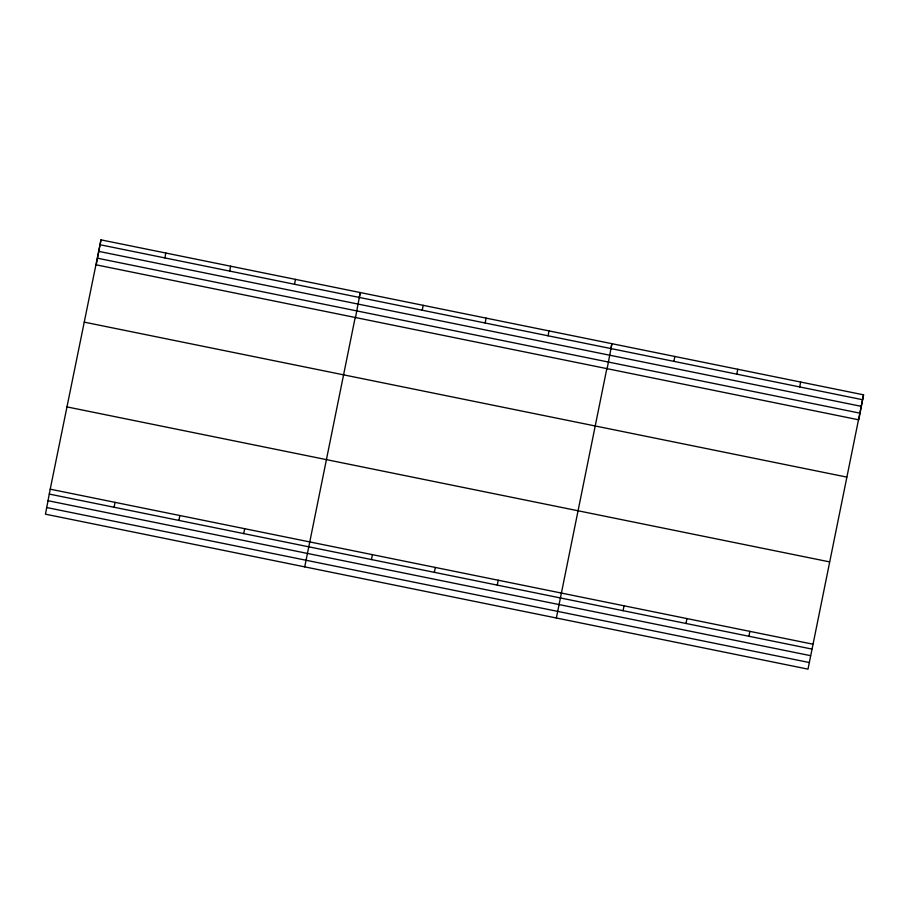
<?xml version="1.0" encoding="UTF-8"?>
<svg xmlns="http://www.w3.org/2000/svg" width="909" height="909" viewBox="0 0 909 909"><rect width="100%" height="100%" fill="white"/><g stroke="black" fill="none" stroke-linecap="round" stroke-linejoin="round"><path stroke-width="1.36" d="M50.222 489.178L45.45 514.176L807.999 669.138L863.55 394.824L101.001 239.862L50.222 489.178L812.771 644.151M101.001 239.862L96.229 264.849L858.778 419.822L863.55 394.824M114.102 507.256L115.034 502.359M164.881 257.929L165.813 253.032M178.914 520.425L179.846 515.528M229.704 271.098L230.636 266.201M243.737 533.594L244.669 528.697M294.516 284.267L295.448 279.37M304.72 566.864L355.237 317.23M355.499 317.536L360.271 292.55L359.146 298.027M371.463 559.558L372.395 554.66M422.242 310.23L423.174 305.333M434.366 572.34L435.309 567.443M485.156 323.013L486.088 318.116M497.28 585.123L498.212 580.226M548.07 335.796L549.002 330.899M556.353 618.006L606.882 368.372M607.144 368.679L611.905 343.682L610.791 349.17M623.097 610.689L624.04 605.792M673.887 361.362L674.819 356.476M686.011 623.472L686.943 618.586M736.801 374.156L737.733 369.259M748.925 636.266L749.857 631.369M799.704 386.939L800.636 382.041M100.07 244.748L862.618 399.721M98.808 251.384L861.346 406.357M97.502 258.213L860.05 413.186M84.242 322.138L846.79 477.1M66.971 406.902L829.519 561.876M49.279 494.076L811.828 649.049M48.018 500.711L810.567 655.673M46.711 507.54L809.26 662.513"/></g></svg>
